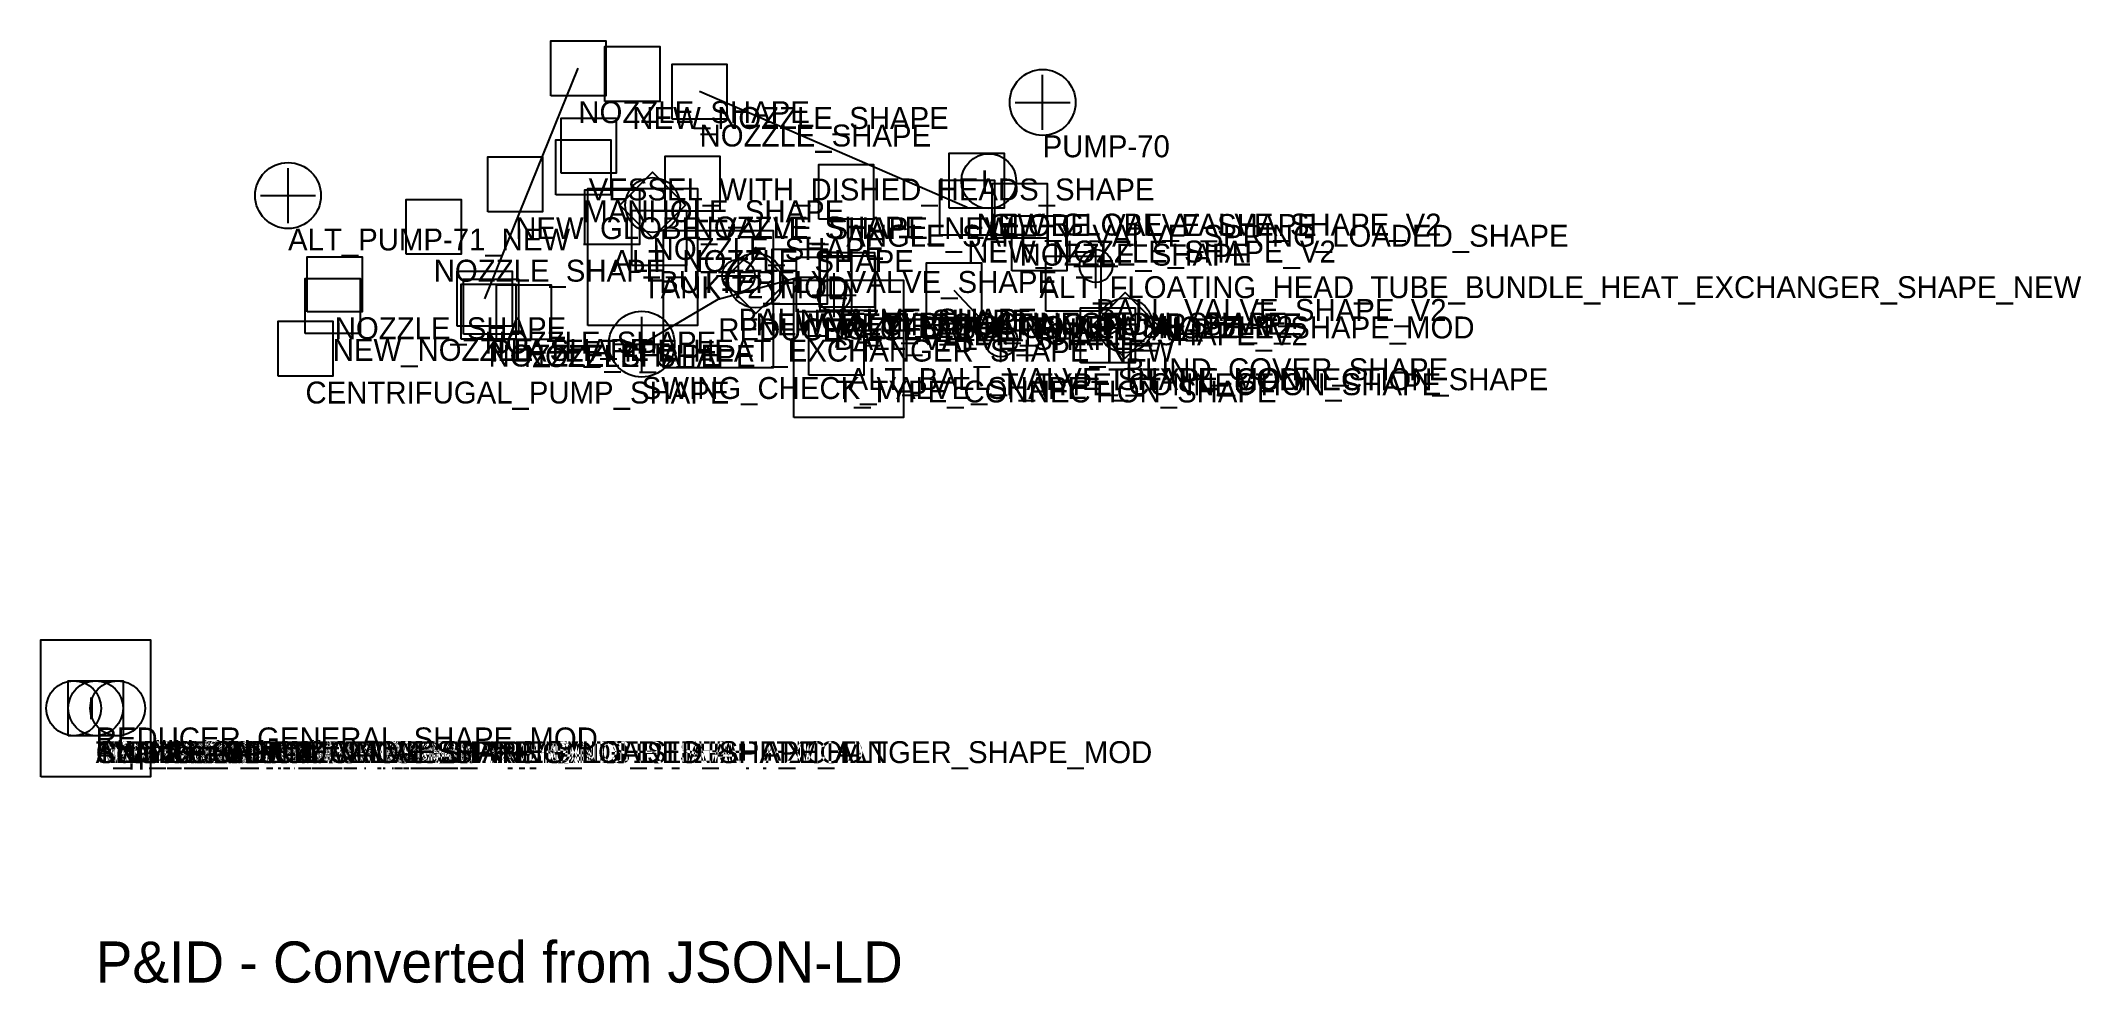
# Model space of a CAD drawing. Header units: metres. Extents: x -20 to 724, y -100 to 243.
import ezdxf

# ---------------------------------------------------------------- set-up
doc = ezdxf.new("R2010")
doc.units = ezdxf.units.M
for name, color, linetype in [('COMPONENTS', 1, 'Continuous'), ('CONNECTIONS', 2, 'Continuous'), ('LABELS', 7, 'Continuous')]:
    doc.layers.add(name, color=color, linetype=linetype)

# ---------------------------------------------------------------- blocks, each defined once
blk = doc.blocks.new('COMPONENT')
blk.add_lwpolyline([(-10, -10), (-10, 10), (10, 10), (10, -10), (-10, -10)])
blk = doc.blocks.new('PUMP')
for points in [[(0, -10), (0, 10)], [(-10, 0), (10, 0)]]:
    blk.add_lwpolyline(points)
blk.add_circle((0, 0), 12)
blk = doc.blocks.new('TANK')
blk.add_lwpolyline([(-20, -25), (-20, 25), (20, 25), (20, -25), (-20, -25)])
blk = doc.blocks.new('VALVE')
for points in [[(0, -8), (0, 8)], [(-8, 0), (8, 0)]]:
    blk.add_lwpolyline(points)
blk.add_circle((0, 0), 6)
blk = doc.blocks.new('FLOW_METER')
blk.add_lwpolyline([(0, -12), (12, 0), (0, 12), (-12, 0), (0, -12)])
blk.add_circle((0, 0), 10)
blk = doc.blocks.new('INSTRUMENT')
blk.add_circle((0, 0), 10)
blk.add_text('I', height=8).set_placement((-3, -4))
blk = doc.blocks.new('HEAT_EXCHANGER')
for centre in [(-8, 0), (8, 0)]:
    blk.add_circle(centre, 10)

msp = doc.modelspace()

# ---------------------------------------------------------------- linework, layer by layer
at = {"layer": 'CONNECTIONS'}
for p, q in [((141.83, 149.29), (175.97, 233.28)), ((317.75, 182.47), (220.17, 224.76)), ((227.01, 149.11), (256.69, 157.29)), ((199.09, 132.73), (227.01, 149.11)), ((273.9, 156.17), (270.03, 131.46)), ((270.03, 131.46), (274.17, 154.94)), ((330.03, 134.11), (312.94, 152.32)), ((369.03, 135.92), (375.38, 139.57))]:
    msp.add_line(p, q, dxfattribs=at)

# ---------------------------------------------------------------- block references
at = {"layer": 'COMPONENTS'}
for name, p in [('COMPONENT', (175.97, 233.28)), ('COMPONENT', (195.67, 231.17)), ('COMPONENT', (220.17, 224.76)), ('PUMP', (345.25, 220.83)), ('COMPONENT', (179.74, 205.1)), ('COMPONENT', (152.96, 191)), ('COMPONENT', (177.81, 197.16)), ('COMPONENT', (217.62, 191.24)), ('COMPONENT', (321.21, 192.3)), ('INSTRUMENT', (325.61, 192.13)), ('PUMP', (70.14, 186.87)), ('FLOW_METER', (203.07, 183.42)), ('COMPONENT', (273.62, 188.23)), ('COMPONENT', (188.32, 179)), ('TANK', (199.45, 164.46)), ('COMPONENT', (317.75, 182.47)), ('COMPONENT', (336.88, 181.32)), ('COMPONENT', (123.26, 175.49)), ('COMPONENT', (205.43, 171.38)), ('COMPONENT', (344.04, 169.48)), ('TANK', (227.01, 149.11)), ('COMPONENT', (87.15, 154.52)), ('VALVE', (234.35, 157.62)), ('FLOW_METER', (240.64, 155.9)), ('COMPONENT', (256.69, 157.29)), ('COMPONENT', (265.57, 154.44)), ('COMPONENT', (273.9, 156.17)), ('COMPONENT', (274.17, 154.94)), ('COMPONENT', (356.47, 154.8)), ('VALVE', (364.66, 161.16)), ('COMPONENT', (86.44, 146.62)), ('COMPONENT', (141.83, 149.29)), ('COMPONENT', (144.11, 146.36)), ('VALVE', (269.21, 150.6)), ('COMPONENT', (312.94, 152.32)), ('COMPONENT', (143.24, 144.55)), ('COMPONENT', (156.12, 144.37)), ('TANK', (274.51, 130.98)), ('FLOW_METER', (375.38, 139.57)), ('PUMP', (199.09, 132.73)), ('COMPONENT', (270.03, 131.46)), ('VALVE', (330.03, 134.11)), ('COMPONENT', (369.03, 135.92)), ('COMPONENT', (76.49, 131.08)), ('TANK', (0, 0)), ('HEAT_EXCHANGER', (0, 0)), ('COMPONENT', (0, 0)), ('COMPONENT', (0, 0)), ('COMPONENT', (0, 0)), ('COMPONENT', (0, 0)), ('COMPONENT', (0, 0)), ('INSTRUMENT', (0, 0)), ('COMPONENT', (0, 0)), ('COMPONENT', (0, 0)), ('COMPONENT', (0, 0)), ('COMPONENT', (0, 0)), ('COMPONENT', (0, 0)), ('COMPONENT', (0, 0)), ('COMPONENT', (0, 0)), ('COMPONENT', (0, 0)), ('INSTRUMENT', (0, 0)), ('COMPONENT', (0, 0)), ('COMPONENT', (0, 0)), ('COMPONENT', (0, 0)), ('COMPONENT', (0, 0)), ('INSTRUMENT', (0, 0)), ('COMPONENT', (0, 0)), ('COMPONENT', (0, 0)), ('COMPONENT', (0, 0)), ('COMPONENT', (0, 0))]:
    msp.add_blockref(name, p, dxfattribs=at)

# ---------------------------------------------------------------- texts
at = {"layer": 'LABELS'}
for s, height, p in [('NOZZLE_SHAPE', 8, (175.97, 213.28)), ('NEW_NOZZLE_SHAPE', 8, (195.67, 211.17)), ('NOZZLE_SHAPE', 8, (220.17, 204.76)), ('PUMP-70', 8, (345.25, 200.83)), ('VESSEL_WITH_DISHED_HEADS_SHAPE', 8, (179.74, 185.1)), ('NEW_GLOBE_VALVE_SHAPE_NEW', 8, (152.96, 171)), ('MANHOLE_SHAPE', 8, (177.81, 177.16)), ('NOZZLE_SHAPE', 8, (217.62, 171.24)), ('NEW_GLOBE_VALVE_SHAPE_V2', 8, (321.21, 172.3)), ('GLOBE_VALVE_SHAPE', 8, (325.61, 172.13)), ('ALT_PUMP-71_NEW', 8, (70.14, 166.87)), ('NOZZLE_SHAPE', 8, (203.07, 163.42)), ('ANGLE_SAFETY_VALVE_SPRING_LOADED_SHAPE', 8, (273.62, 168.23)), ('ALT_NOZZLE_SHAPE', 8, (188.32, 159)), ('NEW_NOZZLE_SHAPE_V2', 8, (317.75, 162.47)), ('NOZZLE_SHAPE', 8, (336.88, 161.32)), ('NOZZLE_SHAPE', 8, (123.26, 155.49)), ('TANK-72_MOD', 8, (199.45, 149.46)), ('BUTTERFLY_VALVE_SHAPE', 8, (205.43, 151.38)), ('ALT_FLOATING_HEAD_TUBE_BUNDLE_HEAT_EXCHANGER_SHAPE_NEW', 8, (344.04, 149.48)), ('BALL_VALVE_SHAPE_V2', 8, (364.66, 141.16)), ('NOZZLE_SHAPE', 8, (87.15, 134.52)), ('REDUCER_GENERAL_SHAPE_ALT', 8, (227.01, 134.11)), ('BALL_VALVE_SHAPE', 8, (234.35, 137.62)), ('NEW_RECIPROCATING_PUMP_SHAPE', 8, (240.64, 135.9)), ('NOZZLE_SHAPE', 8, (256.69, 137.29)), ('NOZZLE_SHAPE', 8, (265.57, 134.44)), ('T_TYPE_CONNECTION_SHAPE', 8, (273.9, 136.17)), ('ALT_BLIND_COVER_SHAPE_V2', 8, (274.17, 134.94)), ('NEW_NOZZLE_SHAPE_MOD', 8, (356.47, 134.8)), ('NEW_NOZZLE_SHAPE', 8, (86.44, 126.62)), ('NOZZLE_SHAPE', 8, (141.83, 129.29)), ('PLATE_TYPE_HEAT_EXCHANGER_SHAPE_NEW', 8, (144.11, 126.36)), ('BALL_VALVE_SHAPE', 8, (269.21, 130.6)), ('ALT_NOZZLE_SHAPE_V2', 8, (312.94, 132.32)), ('NOZZLE_SHAPE', 8, (143.24, 124.55)), ('NOZZLE_SHAPE', 8, (156.12, 124.37)), ('BLIND_COVER_SHAPE', 8, (375.38, 119.57)), ('CENTRIFUGAL_PUMP_SHAPE', 8, (76.49, 111.08)), ('SWING_CHECK_VALVE_SHAPE', 8, (199.09, 112.73)), ('T_TYPE_CONNECTION_SHAPE', 8, (270.03, 111.46)), ('ALT_BALL_VALVE_SHAPE_MOD', 8, (274.51, 115.98)), ('T_TYPE_CONNECTION_SHAPE', 8, (330.03, 114.11)), ('T_TYPE_CONNECTION_SHAPE', 8, (369.03, 115.92)), ('REDUCER_GENERAL_SHAPE_MOD', 8, (0, -15)), ('ALT_Chamber-2_ALT', 8, (0, -20)), ('ALT_Chamber-4_ALT', 8, (0, -20)), ('ANGLE_SAFETY_VALVE_SPRING_LOADED_SHAPE_ALT', 8, (0, -20)), ('T_TYPE_CONNECTION_SHAPE', 8, (0, -20)), ('SWING_CHECK_VALVE_SHAPE', 8, (0, -20)), ('Chamber-1', 8, (0, -20)), ('Chamber-3', 8, (0, -20)), ('Chamber-6', 8, (0, -20)), ('Chamber-7', 8, (0, -20)), ('Chamber-8_MOD', 8, (0, -20)), ('CENTRIFUGAL_PUMP_SHAPE', 8, (0, -20)), ('NEW_TubeBundle-1_V2', 8, (0, -20)), ('NEW_Chamber-5', 8, (0, -20)), ('Displacer-1', 8, (0, -20)), ('RECIPROCATING_PUMP_SHAPE', 8, (0, -20)), ('NEW_VESSEL_WITH_DISHED_HEADS_SHAPE_ALT', 8, (0, -20)), ('NEW_PLATE_TYPE_HEAT_EXCHANGER_SHAPE_MOD', 8, (0, -20)), ('NEW_FLOATING_HEAD_TUBE_BUNDLE_HEAT_EXCHANGER_SHAPE_MOD', 8, (0, -20)), ('MANHOLE_SHAPE', 8, (0, -20)), ('NOZZLE_SHAPE', 8, (0, -20)), ('BALL_VALVE_SHAPE_NEW', 8, (0, -20)), ('NEW_GLOBE_VALVE_SHAPE_MOD', 8, (0, -20)), ('BUTTERFLY_VALVE_SHAPE', 8, (0, -20)), ('BLIND_COVER_SHAPE', 8, (0, -20)), ('Impeller-1', 8, (0, -20)), ('P&ID - Converted from JSON-LD', 15, (0, -100))]:
    msp.add_text(s, height=height, dxfattribs=at).set_placement(p)

doc.saveas('drawing.dxf')
